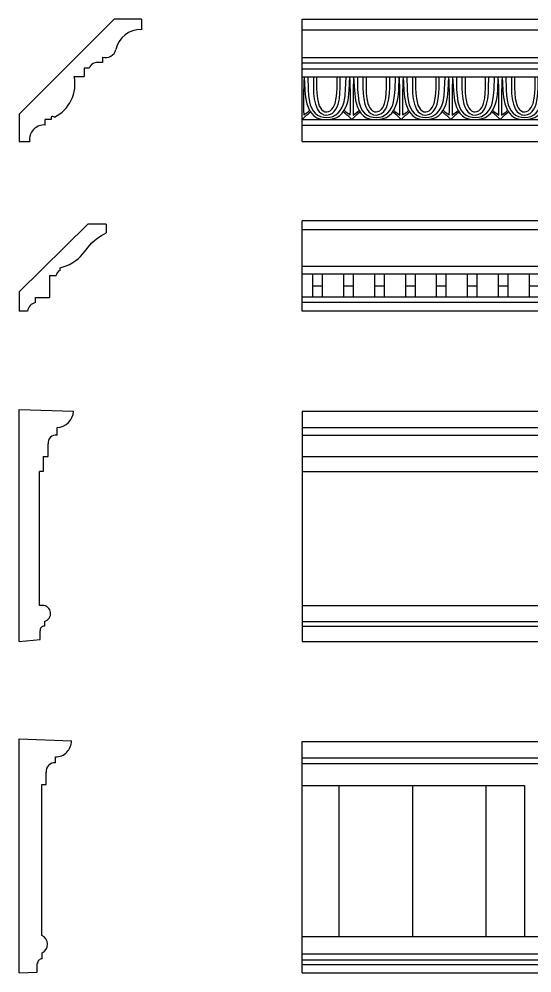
# Model space of a CAD drawing. Header units: millimetres. Extents: x 119.1 to 211.3, y 226 to 289.5.
# Drawn here: x 119.47 to 136.05, y 258.12 to 288.94 of the extents above; entities that cross this region are included whole.
import ezdxf

# ---------------------------------------------------------------- set-up
doc = ezdxf.new("R2010")
doc.units = ezdxf.units.MM

# ---------------------------------------------------------------- blocks, each defined once
blk = doc.blocks.new('*U172')
at = {"color": 0}
for p, q in [((-0.8, 0.731), (0.8, 0.731)), ((-0.8, 0.562), (0.8, 0.562)), ((-0.8, 0.373), (0.8, 0.373)), ((-0.8, 0.114), (0.8, 0.114)), ((-0.8, -1.269), (0.8, -1.269)), ((-0.8, -1.452), (0.8, -1.452)), ((-0.8, -1.976), (0.8, -1.976))]:
    blk.add_line(p, q, dxfattribs=at)
for points in [[(-0.8, 1.976), (0.8, 1.976)], [(-0.8, 1.633), (0.8, 1.633)]]:
    blk.add_lwpolyline(points, dxfattribs=at)
at = {"color": 0, "flags": 128}
for points in [[(-0.738, 0.114), (-0.716, -0.329), (-0.693, -0.55), (-0.674, -0.659), (-0.647, -0.767), (-0.612, -0.873), (-0.565, -0.973), (-0.502, -1.066), (-0.423, -1.147), (-0.331, -1.21), (-0.229, -1.248), (-0.119, -1.266), (-0.005, -1.269), (0.109, -1.261), (0.22, -1.24), (0.322, -1.201), (0.414, -1.14), (0.492, -1.06), (0.557, -0.968), (0.609, -0.87), (0.65, -0.766), (0.679, -0.659), (0.699, -0.55), (0.718, -0.329), (0.738, 0.114)], [(-0.619, 0.114), (-0.613, -0.294), (-0.596, -0.497), (-0.566, -0.699), (-0.542, -0.798), (-0.504, -0.895), (-0.451, -0.986), (-0.384, -1.065), (-0.303, -1.128), (-0.21, -1.17), (-0.11, -1.193), (-0.008, -1.201), (0.094, -1.193), (0.193, -1.167), (0.284, -1.121), (0.362, -1.055), (0.429, -0.977), (0.485, -0.89), (0.527, -0.797), (0.554, -0.699), (0.583, -0.496), (0.602, -0.294), (0.615, 0.114)], [(-0.437, 0.114), (-0.437, -0.244), (-0.431, -0.424), (-0.413, -0.604), (-0.373, -0.778), (-0.343, -0.863), (-0.303, -0.944), (-0.25, -1.016), (-0.181, -1.075), (-0.098, -1.115), (-0.009, -1.128), (0.08, -1.112), (0.163, -1.07), (0.233, -1.011), (0.288, -0.939), (0.329, -0.86), (0.36, -0.776), (0.399, -0.601), (0.419, -0.423), (0.426, -0.244), (0.427, 0.114)], [(-0.336, 0.114), (-0.335, -0.242), (-0.33, -0.418), (-0.312, -0.587), (-0.275, -0.749), (-0.249, -0.823), (-0.215, -0.891), (-0.175, -0.947), (-0.125, -0.989), (-0.068, -1.016), (-0.01, -1.025), (0.048, -1.014), (0.106, -0.985), (0.159, -0.94), (0.202, -0.885), (0.236, -0.819), (0.262, -0.747), (0.299, -0.584), (0.317, -0.415), (0.324, -0.242), (0.325, 0.114)]]:
    blk.add_lwpolyline(points, dxfattribs=at)
at = {"color": 0}
for centre, radius, start, end in [((15.868, -0.713), 16.627, 177.1473, 181.4197), ((-15.868, -0.713), 16.627, 358.5803, 2.8527), ((0.667, -2.673), 2.031, 126.0532, 136.2574), ((-1.801, 0.404), 1.854, 304.3944, 311.8953), ((-0.667, -2.673), 2.031, 43.7426, 53.9468), ((1.801, 0.404), 1.854, 228.1047, 235.6056)]:
    blk.add_arc(centre, radius, start, end, dxfattribs=at)
blk = doc.blocks.new('*U173')
at = {"color": 0, "linetype": 'ByBlock', "lineweight": -2, "transparency": 16777216}
for p in [(0, 0), (1.6, 0), (3.2, 0), (4.8, 0), (6.4, 0), (8, 0), (9.6, 0), (11.2, 0), (12.8, 0), (14.4, 0), (16, 0), (17.6, 0), (19.2, 0), (20.8, 0), (22.4, 0), (24, 0), (25.6, 0), (27.2, 0), (28.8, 0)]:
    blk.add_blockref('*U172', p, dxfattribs=at)
blk = doc.blocks.new('*U182')
at = {"color": 0}
for p, q in [((0.5, 1.458), (-0.5, 1.458)), ((0.5, 1.171), (-0.5, 1.171)), ((0.5, -0.015), (-0.5, -0.015)), ((0.5, -0.27), (-0.5, -0.27)), ((-0.156, -1.003), (-0.156, -0.27)), ((0.156, -1.003), (0.156, -0.27)), ((0.156, -0.657), (-0.156, -0.657)), ((0.5, -1.006), (-0.5, -1.006)), ((0.5, -1.177), (-0.5, -1.177)), ((0.5, -1.458), (-0.5, -1.458))]:
    blk.add_line(p, q, dxfattribs=at)
blk = doc.blocks.new('*U183')
at = {"color": 0, "linetype": 'ByBlock', "lineweight": -2, "transparency": 16777216}
for p in [(0, 0), (1, 0), (2, 0), (3, 0), (4, 0), (5, 0), (6, 0), (7, 0), (8, 0), (9, 0), (10, 0), (11, 0), (12, 0), (13, 0), (14, 0), (15, 0), (16, 0), (17, 0), (18, 0), (19, 0), (20, 0), (21, 0), (22, 0), (23, 0), (24, 0), (25, 0), (26, 0), (27, 0), (28, 0), (29, 0), (30, 0)]:
    blk.add_blockref('*U182', p, dxfattribs=at)

msp = doc.modelspace()

# ---------------------------------------------------------------- linework, layer by layer
at = {"color": 0}
for p, q in [((119.474, 285.874), (122.543, 288.943)), ((123.427, 288.943), (122.543, 288.943)), ((123.427, 288.943), (123.427, 288.6)), ((122.17, 287.711), (122.17, 287.542)), ((121.741, 287.351), (121.577, 287.351)), ((121.577, 287.351), (121.577, 287.091)), ((122.17, 287.542), (121.962, 287.542)), ((121.253, 287.091), (121.577, 287.091)), ((119.474, 285.874), (119.474, 284.99)), ((120.511, 285.788), (120.511, 285.701)), ((120.321, 285.517), (120.321, 285.701)), ((120.511, 285.701), (120.321, 285.701)), ((119.474, 284.99), (119.817, 284.99)), ((121.694, 282.32), (119.474, 280.125)), ((122.287, 282.32), (121.694, 282.32)), ((122.285, 282.32), (122.285, 282.037)), ((120.804, 280.821), (120.804, 280.899)), ((120.458, 280.654), (120.458, 279.944)), ((120.458, 280.654), (120.667, 280.654)), ((119.474, 280.125), (119.474, 279.507)), ((119.998, 279.944), (120.458, 279.944)), ((119.998, 279.779), (119.998, 279.944)), ((119.748, 279.507), (119.474, 279.507)), ((119.474, 268.833), (119.474, 276.331)), ((119.474, 276.331), (121.23, 276.268)), ((128.626, 276.268), (159.495, 276.268)), ((120.701, 275.5), (120.701, 275.743)), ((128.626, 275.743), (159.495, 275.743)), ((128.626, 275.5), (159.495, 275.5)), ((120.413, 274.806), (120.413, 275.215)), ((120.246, 274.806), (120.246, 274.325)), ((120.246, 274.806), (120.413, 274.806)), ((128.626, 274.806), (159.495, 274.806)), ((120.131, 269.993), (120.131, 274.325)), ((120.246, 274.325), (120.131, 274.325)), ((128.626, 274.325), (159.495, 274.325)), ((120.229, 269.993), (120.131, 269.993)), ((128.626, 269.993), (159.495, 269.993)), ((120.291, 269.48), (120.291, 269.324)), ((128.626, 269.48), (159.495, 269.48)), ((120.151, 268.893), (120.151, 269.169)), ((128.626, 269.324), (159.495, 269.324)), ((119.474, 268.833), (120.151, 268.893)), ((128.626, 268.833), (159.495, 268.833)), ((119.474, 258.12), (119.472, 265.683)), ((119.472, 265.683), (121.166, 265.622)), ((128.626, 265.594), (159.495, 265.594)), ((120.65, 264.913), (120.65, 265.099)), ((128.626, 265.071), (159.495, 265.071)), ((128.626, 264.885), (159.495, 264.885)), ((120.348, 264.207), (120.348, 264.602)), ((120.206, 259.33), (120.206, 264.207)), ((120.206, 264.207), (120.348, 264.207)), ((128.626, 264.179), (135.81, 264.179)), ((129.814, 264.179), (129.814, 259.302)), ((132.189, 264.179), (132.189, 259.302)), ((134.565, 264.179), (134.565, 259.302)), ((135.81, 264.179), (135.81, 259.302)), ((128.626, 259.302), (159.495, 259.302)), ((120.214, 258.574), (120.214, 258.767)), ((128.626, 258.739), (159.495, 258.739)), ((120.062, 258.148), (120.062, 258.421)), ((128.626, 258.546), (159.495, 258.546)), ((128.626, 258.392), (159.495, 258.392)), ((119.474, 258.12), (120.062, 258.148)), ((128.626, 258.12), (159.495, 258.12))]:
    msp.add_line(p, q, dxfattribs=at)
for points in [[(128.626, 284.99), (128.626, 288.943)], [(128.626, 279.507), (128.626, 282.424)], [(128.626, 276.268), (128.626, 268.833)], [(128.626, 258.12), (128.626, 265.594)]]:
    msp.add_lwpolyline(points, dxfattribs=at)
at = {"color": 0, "flags": 128}
msp.add_lwpolyline([(120.804, 280.899), (120.964, 280.957), (121.1, 281.016), (121.214, 281.078), (121.311, 281.141), (121.392, 281.207), (121.463, 281.275), (121.525, 281.344), (121.581, 281.415), (121.637, 281.487), (121.694, 281.561), (121.756, 281.636), (121.828, 281.713), (121.913, 281.792), (122.015, 281.872), (122.138, 281.953), (122.285, 282.037)], dxfattribs=at)
at = {"color": 0}
for centre, radius, start, end in [((123.396, 287.789), 0.812, 87.8298, 168.0537), ((122.267, 288.044), 0.346, 253.8767, 345.3755), ((121.997, 287.278), 0.267, 97.5632, 163.9504), ((120.088, 286.841), 1.191, 296.3243, 12.1322), ((120.544, 285.64), 0.152, 61.1291, 102.5647), ((120.276, 285.056), 0.464, 84.4988, 188.132), ((120.859, 280.636), 0.193, 106.6025, 174.6439), ((120.069, 279.463), 0.324, 102.629, 172.1438), ((120.68, 276.294), 0.551, 272.1596, 357.3419), ((120.667, 275.246), 0.256, 82.3867, 187.0249), ((120.232, 269.734), 0.26, 282.9373, 90.6463), ((120.286, 269.189), 0.136, 87.996, 188.4785), ((120.648, 265.617), 0.518, 270.2328, 0.6016), ((120.636, 264.625), 0.289, 87.1351, 184.6083), ((120.079, 259.046), 0.31, 295.7576, 65.9603), ((120.214, 258.423), 0.151, 89.9817, 180.7458)]:
    msp.add_arc(centre, radius, start, end, dxfattribs=at)

# ---------------------------------------------------------------- block references
for name, p in [('*U173', (129.426, 286.966)), ('*U183', (129.126, 280.965))]:
    msp.add_blockref(name, p, dxfattribs=at)

doc.saveas('drawing.dxf')
